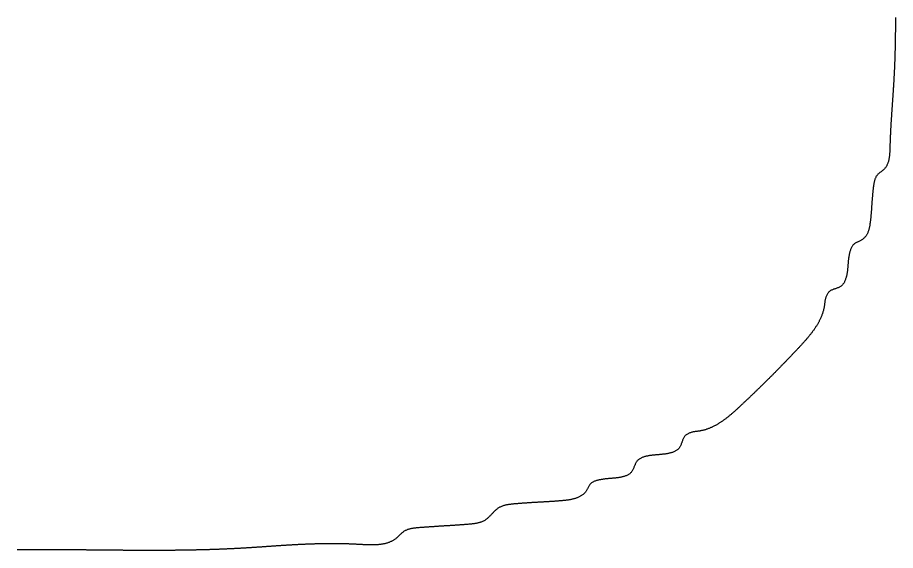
# Model space of a CAD drawing. Extents: x 40 to 225, y 4 to 261.
# Drawn here: x 158.36 to 184.44, y 5.98 to 21.81 of the extents above; entities that cross this region are included whole.
import ezdxf

# ---------------------------------------------------------------- set-up
doc = ezdxf.new("R2010")
doc.units = 0
doc.layers.get('0').update_dxf_attribs({"linetype": 'CONTINUOUS'})

msp = doc.modelspace()

# ---------------------------------------------------------------- linework, layer by layer
at = {"color": 7}
msp.add_polyline3d([(184.443, 21.8108, 0), (184.443, 21.791, 0), (184.443, 21.7712, 0), (184.443, 21.7514, 0), (184.443, 21.7316, 0), (184.443, 21.7118, 0), (184.442, 21.692, 0), (184.442, 21.6723, 0), (184.442, 21.6525, 0), (184.442, 21.6327, 0), (184.442, 21.6129, 0), (184.442, 21.5932, 0), (184.442, 21.5734, 0), (184.441, 21.5537, 0), (184.441, 21.5339, 0), (184.441, 21.5142, 0), (184.441, 21.4945, 0), (184.441, 21.4748, 0), (184.441, 21.4551, 0), (184.44, 21.4353, 0), (184.44, 21.4156, 0), (184.44, 21.3959, 0), (184.44, 21.3763, 0), (184.439, 21.3566, 0), (184.439, 21.3369, 0), (184.439, 21.3172, 0), (184.439, 21.2976, 0), (184.438, 21.2779, 0), (184.438, 21.2583, 0), (184.438, 21.2386, 0), (184.438, 21.219, 0), (184.437, 21.1994, 0), (184.437, 21.1798, 0), (184.437, 21.1602, 0), (184.436, 21.1406, 0), (184.436, 21.121, 0), (184.436, 21.1014, 0), (184.435, 21.0818, 0), (184.435, 21.0622, 0), (184.435, 21.0427, 0), (184.434, 21.0231, 0), (184.434, 21.0036, 0), (184.433, 20.984, 0), (184.433, 20.9645, 0), (184.433, 20.945, 0), (184.432, 20.9255, 0), (184.432, 20.906, 0), (184.431, 20.8865, 0), (184.431, 20.867, 0), (184.43, 20.8475, 0), (184.43, 20.828, 0), (184.429, 20.8086, 0), (184.429, 20.7891, 0), (184.428, 20.7697, 0), (184.428, 20.7503, 0), (184.427, 20.7308, 0), (184.427, 20.7114, 0), (184.426, 20.692, 0), (184.426, 20.6726, 0), (184.425, 20.6532, 0), (184.424, 20.6339, 0), (184.424, 20.6145, 0), (184.423, 20.5951, 0), (184.423, 20.5758, 0), (184.422, 20.5564, 0), (184.421, 20.5371, 0), (184.421, 20.5178, 0), (184.42, 20.4985, 0), (184.419, 20.4792, 0), (184.418, 20.4599, 0), (184.418, 20.4406, 0), (184.417, 20.4213, 0), (184.416, 20.4021, 0), (184.415, 20.3828, 0), (184.415, 20.3636, 0), (184.414, 20.3444, 0), (184.413, 20.3252, 0), (184.412, 20.306, 0), (184.411, 20.2868, 0), (184.411, 20.2676, 0), (184.41, 20.2484, 0), (184.409, 20.2293, 0), (184.408, 20.2101, 0), (184.407, 20.191, 0), (184.406, 20.1718, 0), (184.405, 20.1527, 0), (184.404, 20.1336, 0), (184.403, 20.1145, 0), (184.402, 20.0954, 0), (184.401, 20.0764, 0), (184.4, 20.0573, 0), (184.399, 20.0383, 0), (184.398, 20.0192, 0), (184.397, 20.0002, 0), (184.396, 19.9812, 0), (184.395, 19.9622, 0), (184.394, 19.9432, 0), (184.393, 19.9242, 0), (184.392, 19.9052, 0), (184.391, 19.8862, 0), (184.39, 19.8673, 0), (184.388, 19.8483, 0), (184.387, 19.8293, 0), (184.386, 19.8104, 0), (184.385, 19.7914, 0), (184.384, 19.7725, 0), (184.382, 19.7535, 0), (184.381, 19.7346, 0), (184.38, 19.7156, 0), (184.379, 19.6967, 0), (184.377, 19.6777, 0), (184.376, 19.6588, 0), (184.375, 19.6398, 0), (184.374, 19.6208, 0), (184.372, 19.6019, 0), (184.371, 19.5829, 0), (184.37, 19.5639, 0), (184.369, 19.545, 0), (184.367, 19.526, 0), (184.366, 19.507, 0), (184.365, 19.488, 0), (184.363, 19.469, 0), (184.362, 19.45, 0), (184.361, 19.4309, 0), (184.359, 19.4119, 0), (184.358, 19.3929, 0), (184.357, 19.3738, 0), (184.355, 19.3547, 0), (184.354, 19.3356, 0), (184.353, 19.3165, 0), (184.351, 19.2974, 0), (184.35, 19.2783, 0), (184.349, 19.2592, 0), (184.347, 19.24, 0), (184.346, 19.2208, 0), (184.345, 19.2016, 0), (184.343, 19.1824, 0), (184.342, 19.1632, 0), (184.341, 19.1439, 0), (184.339, 19.1247, 0), (184.338, 19.1054, 0), (184.337, 19.086, 0), (184.335, 19.0667, 0), (184.334, 19.0473, 0), (184.333, 19.028, 0), (184.331, 19.0086, 0), (184.33, 18.9891, 0), (184.329, 18.9697, 0), (184.328, 18.9502, 0), (184.326, 18.9307, 0), (184.325, 18.9111, 0), (184.324, 18.8915, 0), (184.322, 18.8719, 0), (184.321, 18.8523, 0), (184.32, 18.8326, 0), (184.319, 18.813, 0), (184.317, 18.7932, 0), (184.316, 18.7735, 0), (184.315, 18.7537, 0), (184.314, 18.7339, 0), (184.313, 18.714, 0), (184.311, 18.6941, 0), (184.31, 18.6742, 0), (184.309, 18.6542, 0), (184.308, 18.6342, 0), (184.307, 18.6142, 0), (184.306, 18.5941, 0), (184.304, 18.574, 0), (184.303, 18.5538, 0), (184.302, 18.5336, 0), (184.301, 18.5134, 0), (184.3, 18.4931, 0), (184.299, 18.4727, 0), (184.298, 18.4524, 0), (184.297, 18.432, 0), (184.296, 18.4115, 0), (184.295, 18.391, 0), (184.294, 18.3705, 0), (184.293, 18.3499, 0), (184.292, 18.3292, 0), (184.291, 18.3085, 0), (184.29, 18.2878, 0), (184.289, 18.267, 0), (184.288, 18.2461, 0), (184.287, 18.2253, 0), (184.287, 18.2043, 0), (184.286, 18.1833, 0), (184.285, 18.1623, 0), (184.284, 18.1412, 0), (184.283, 18.12, 0), (184.283, 18.0988, 0), (184.282, 18.0775, 0), (184.281, 18.0562, 0), (184.281, 18.0348, 0), (184.28, 18.0134, 0), (184.279, 17.9919, 0), (184.279, 17.9704, 0), (184.278, 17.9488, 0), (184.277, 17.9272, 0), (184.277, 17.9056, 0), (184.276, 17.884, 0), (184.275, 17.8624, 0), (184.274, 17.8409, 0), (184.273, 17.8194, 0), (184.272, 17.798, 0), (184.27, 17.7767, 0), (184.268, 17.7555, 0), (184.267, 17.7344, 0), (184.265, 17.7134, 0), (184.262, 17.6926, 0), (184.26, 17.6719, 0), (184.257, 17.6515, 0), (184.253, 17.6312, 0), (184.25, 17.6111, 0), (184.246, 17.5912, 0), (184.242, 17.5715, 0), (184.237, 17.5521, 0), (184.232, 17.533, 0), (184.226, 17.5142, 0), (184.22, 17.4956, 0), (184.214, 17.4774, 0), (184.207, 17.4594, 0), (184.199, 17.4419, 0), (184.191, 17.4246, 0), (184.183, 17.4078, 0), (184.174, 17.3913, 0), (184.164, 17.3752, 0), (184.154, 17.3596, 0), (184.143, 17.3443, 0), (184.131, 17.3295, 0), (184.119, 17.3152, 0), (184.106, 17.3014, 0), (184.092, 17.288, 0), (184.077, 17.2751, 0), (184.062, 17.2627, 0), (184.047, 17.2505, 0), (184.031, 17.2386, 0), (184.015, 17.2267, 0), (183.999, 17.2149, 0), (183.983, 17.203, 0), (183.967, 17.1908, 0), (183.952, 17.1784, 0), (183.937, 17.1655, 0), (183.923, 17.1521, 0), (183.909, 17.1381, 0), (183.897, 17.1234, 0), (183.886, 17.108, 0), (183.875, 17.092, 0), (183.865, 17.0755, 0), (183.856, 17.0584, 0), (183.848, 17.0408, 0), (183.841, 17.0227, 0), (183.834, 17.0042, 0), (183.828, 16.9853, 0), (183.822, 16.9661, 0), (183.817, 16.9466, 0), (183.812, 16.9268, 0), (183.808, 16.9068, 0), (183.804, 16.8866, 0), (183.8, 16.8663, 0), (183.797, 16.8458, 0), (183.794, 16.8253, 0), (183.791, 16.8047, 0), (183.788, 16.7842, 0), (183.786, 16.7637, 0), (183.783, 16.7433, 0), (183.781, 16.723, 0), (183.779, 16.7028, 0), (183.776, 16.6827, 0), (183.774, 16.6627, 0), (183.772, 16.6427, 0), (183.77, 16.6228, 0), (183.768, 16.603, 0), (183.766, 16.5832, 0), (183.764, 16.5635, 0), (183.762, 16.5439, 0), (183.76, 16.5243, 0), (183.759, 16.5047, 0), (183.757, 16.4852, 0), (183.755, 16.4658, 0), (183.753, 16.4463, 0), (183.752, 16.4269, 0), (183.75, 16.4076, 0), (183.749, 16.3882, 0), (183.747, 16.3689, 0), (183.746, 16.3496, 0), (183.744, 16.3303, 0), (183.743, 16.3111, 0), (183.742, 16.2918, 0), (183.74, 16.2725, 0), (183.739, 16.2532, 0), (183.737, 16.2339, 0), (183.736, 16.2146, 0), (183.735, 16.1953, 0), (183.733, 16.176, 0), (183.732, 16.1567, 0), (183.731, 16.1373, 0), (183.729, 16.1179, 0), (183.728, 16.0985, 0), (183.727, 16.0791, 0), (183.725, 16.0597, 0), (183.724, 16.0402, 0), (183.722, 16.0207, 0), (183.721, 16.0012, 0), (183.719, 15.9817, 0), (183.718, 15.9621, 0), (183.716, 15.9425, 0), (183.714, 15.9229, 0), (183.713, 15.9032, 0), (183.711, 15.8835, 0), (183.709, 15.8638, 0), (183.707, 15.8441, 0), (183.705, 15.8243, 0), (183.703, 15.8044, 0), (183.7, 15.7846, 0), (183.698, 15.7647, 0), (183.695, 15.7447, 0), (183.693, 15.7247, 0), (183.69, 15.7047, 0), (183.687, 15.6846, 0), (183.684, 15.6645, 0), (183.681, 15.6444, 0), (183.678, 15.6243, 0), (183.674, 15.6043, 0), (183.67, 15.5843, 0), (183.666, 15.5645, 0), (183.662, 15.5447, 0), (183.657, 15.5252, 0), (183.652, 15.5058, 0), (183.646, 15.4866, 0), (183.64, 15.4677, 0), (183.633, 15.449, 0), (183.626, 15.4306, 0), (183.619, 15.4125, 0), (183.611, 15.3948, 0), (183.602, 15.3774, 0), (183.592, 15.3604, 0), (183.582, 15.3439, 0), (183.572, 15.3278, 0), (183.56, 15.3121, 0), (183.548, 15.297, 0), (183.535, 15.2824, 0), (183.521, 15.2683, 0), (183.507, 15.2547, 0), (183.492, 15.2416, 0), (183.477, 15.229, 0), (183.461, 15.217, 0), (183.445, 15.2055, 0), (183.428, 15.1945, 0), (183.411, 15.184, 0), (183.393, 15.1741, 0), (183.375, 15.1648, 0), (183.357, 15.1559, 0), (183.339, 15.1473, 0), (183.32, 15.1389, 0), (183.302, 15.1304, 0), (183.284, 15.1217, 0), (183.267, 15.1127, 0), (183.25, 15.1032, 0), (183.233, 15.093, 0), (183.218, 15.0819, 0), (183.203, 15.0698, 0), (183.19, 15.0567, 0), (183.177, 15.0425, 0), (183.165, 15.0273, 0), (183.154, 15.0113, 0), (183.144, 14.9946, 0), (183.134, 14.9771, 0), (183.125, 14.959, 0), (183.117, 14.9404, 0), (183.11, 14.9213, 0), (183.103, 14.9019, 0), (183.097, 14.8822, 0), (183.091, 14.8624, 0), (183.086, 14.8424, 0), (183.081, 14.8224, 0), (183.076, 14.8025, 0), (183.072, 14.7826, 0), (183.068, 14.7628, 0), (183.064, 14.7431, 0), (183.06, 14.7235, 0), (183.057, 14.7039, 0), (183.054, 14.6843, 0), (183.052, 14.6648, 0), (183.049, 14.6453, 0), (183.047, 14.6259, 0), (183.044, 14.6065, 0), (183.042, 14.5871, 0), (183.04, 14.5677, 0), (183.039, 14.5484, 0), (183.037, 14.529, 0), (183.035, 14.5097, 0), (183.034, 14.4904, 0), (183.032, 14.471, 0), (183.03, 14.4517, 0), (183.029, 14.4323, 0), (183.027, 14.4129, 0), (183.026, 14.3935, 0), (183.024, 14.3741, 0), (183.022, 14.3547, 0), (183.02, 14.3352, 0), (183.018, 14.3158, 0), (183.016, 14.2963, 0), (183.014, 14.2768, 0), (183.011, 14.2572, 0), (183.008, 14.2377, 0), (183.005, 14.2181, 0), (183.002, 14.1985, 0), (182.998, 14.1789, 0), (182.995, 14.1593, 0), (182.99, 14.1396, 0), (182.986, 14.1199, 0), (182.981, 14.1002, 0), (182.976, 14.0805, 0), (182.97, 14.0609, 0), (182.964, 14.0413, 0), (182.957, 14.022, 0), (182.95, 14.003, 0), (182.943, 13.9843, 0), (182.934, 13.966, 0), (182.925, 13.9481, 0), (182.916, 13.9308, 0), (182.905, 13.9141, 0), (182.894, 13.8981, 0), (182.882, 13.8828, 0), (182.87, 13.8683, 0), (182.856, 13.8546, 0), (182.841, 13.8419, 0), (182.826, 13.83, 0), (182.81, 13.819, 0), (182.793, 13.8087, 0), (182.776, 13.7991, 0), (182.758, 13.7902, 0), (182.74, 13.7819, 0), (182.721, 13.7741, 0), (182.702, 13.7668, 0), (182.683, 13.7599, 0), (182.664, 13.7534, 0), (182.645, 13.7471, 0), (182.626, 13.7409, 0), (182.607, 13.7346, 0), (182.588, 13.728, 0), (182.569, 13.7209, 0), (182.551, 13.7132, 0), (182.534, 13.7047, 0), (182.517, 13.6953, 0), (182.501, 13.6847, 0), (182.486, 13.6728, 0), (182.472, 13.6598, 0), (182.458, 13.6456, 0), (182.445, 13.6305, 0), (182.434, 13.6144, 0), (182.423, 13.5976, 0), (182.412, 13.5802, 0), (182.403, 13.5621, 0), (182.394, 13.5436, 0), (182.386, 13.5247, 0), (182.379, 13.5056, 0), (182.373, 13.4863, 0), (182.367, 13.467, 0), (182.362, 13.4476, 0), (182.358, 13.4282, 0), (182.354, 13.4088, 0), (182.35, 13.3893, 0), (182.347, 13.3698, 0), (182.344, 13.3503, 0), (182.341, 13.3309, 0), (182.339, 13.3114, 0), (182.336, 13.292, 0), (182.334, 13.2727, 0), (182.331, 13.2534, 0), (182.328, 13.2341, 0), (182.325, 13.2149, 0), (182.322, 13.1959, 0), (182.318, 13.1769, 0), (182.314, 13.1579, 0), (182.31, 13.1391, 0), (182.305, 13.1203, 0), (182.301, 13.1016, 0), (182.296, 13.083, 0), (182.29, 13.0645, 0), (182.285, 13.0461, 0), (182.279, 13.0277, 0), (182.273, 13.0094, 0), (182.266, 12.9912, 0), (182.26, 12.973, 0), (182.253, 12.955, 0), (182.246, 12.937, 0), (182.239, 12.9191, 0), (182.231, 12.9012, 0), (182.223, 12.8834, 0), (182.215, 12.8657, 0), (182.207, 12.8481, 0), (182.199, 12.8305, 0), (182.19, 12.813, 0), (182.181, 12.7956, 0), (182.172, 12.7782, 0), (182.163, 12.7609, 0), (182.153, 12.7437, 0), (182.144, 12.7265, 0), (182.134, 12.7094, 0), (182.124, 12.6923, 0), (182.114, 12.6754, 0), (182.103, 12.6584, 0), (182.093, 12.6416, 0), (182.082, 12.6248, 0), (182.071, 12.6081, 0), (182.06, 12.5914, 0), (182.049, 12.5748, 0), (182.038, 12.5582, 0), (182.026, 12.5417, 0), (182.015, 12.5253, 0), (182.003, 12.5089, 0), (181.991, 12.4926, 0), (181.979, 12.4763, 0), (181.967, 12.4601, 0), (181.954, 12.4439, 0), (181.942, 12.4278, 0), (181.93, 12.4117, 0), (181.917, 12.3957, 0), (181.904, 12.3797, 0), (181.892, 12.3638, 0), (181.879, 12.348, 0), (181.866, 12.3321, 0), (181.853, 12.3164, 0), (181.839, 12.3007, 0), (181.826, 12.285, 0), (181.813, 12.2694, 0), (181.799, 12.2538, 0), (181.786, 12.2382, 0), (181.773, 12.2227, 0), (181.759, 12.2073, 0), (181.745, 12.1919, 0), (181.732, 12.1765, 0), (181.718, 12.1612, 0), (181.704, 12.1459, 0), (181.69, 12.1306, 0), (181.677, 12.1154, 0), (181.663, 12.1003, 0), (181.649, 12.0851, 0), (181.635, 12.07, 0), (181.621, 12.055, 0), (181.607, 12.0399, 0), (181.593, 12.025, 0), (181.579, 12.01, 0), (181.565, 11.9951, 0), (181.551, 11.9802, 0), (181.537, 11.9653, 0), (181.523, 11.9505, 0), (181.509, 11.9357, 0), (181.495, 11.9209, 0), (181.482, 11.9062, 0), (181.468, 11.8915, 0), (181.454, 11.8768, 0), (181.44, 11.8622, 0), (181.426, 11.8475, 0), (181.412, 11.8329, 0), (181.398, 11.8184, 0), (181.385, 11.8038, 0), (181.371, 11.7893, 0), (181.357, 11.7748, 0), (181.343, 11.7604, 0), (181.33, 11.7459, 0), (181.316, 11.7315, 0), (181.302, 11.7171, 0), (181.288, 11.7028, 0), (181.275, 11.6884, 0), (181.261, 11.6741, 0), (181.247, 11.6598, 0), (181.233, 11.6456, 0), (181.22, 11.6313, 0), (181.206, 11.6171, 0), (181.192, 11.6029, 0), (181.179, 11.5887, 0), (181.165, 11.5745, 0), (181.151, 11.5604, 0), (181.138, 11.5463, 0), (181.124, 11.5322, 0), (181.11, 11.5181, 0), (181.097, 11.504, 0), (181.083, 11.49, 0), (181.07, 11.476, 0), (181.056, 11.462, 0), (181.042, 11.448, 0), (181.029, 11.434, 0), (181.015, 11.42, 0), (181.001, 11.4061, 0), (180.988, 11.3921, 0), (180.974, 11.3782, 0), (180.96, 11.3643, 0), (180.947, 11.3504, 0), (180.933, 11.3366, 0), (180.92, 11.3227, 0), (180.906, 11.3089, 0), (180.892, 11.295, 0), (180.879, 11.2812, 0), (180.865, 11.2674, 0), (180.851, 11.2536, 0), (180.838, 11.2398, 0), (180.824, 11.2261, 0), (180.81, 11.2123, 0), (180.797, 11.1985, 0), (180.783, 11.1848, 0), (180.769, 11.1711, 0), (180.756, 11.1573, 0), (180.742, 11.1436, 0), (180.728, 11.1299, 0), (180.715, 11.1162, 0), (180.701, 11.1025, 0), (180.687, 11.0888, 0), (180.673, 11.0752, 0), (180.66, 11.0615, 0), (180.646, 11.0478, 0), (180.632, 11.0342, 0), (180.618, 11.0205, 0), (180.605, 11.0068, 0), (180.591, 10.9932, 0), (180.577, 10.9795, 0), (180.563, 10.9659, 0), (180.549, 10.9523, 0), (180.536, 10.9386, 0), (180.522, 10.925, 0), (180.508, 10.9114, 0), (180.494, 10.8977, 0), (180.48, 10.8841, 0), (180.466, 10.8705, 0), (180.452, 10.8568, 0), (180.438, 10.8432, 0), (180.424, 10.8296, 0), (180.41, 10.8159, 0), (180.396, 10.8023, 0), (180.382, 10.7887, 0), (180.368, 10.775, 0), (180.354, 10.7614, 0), (180.34, 10.7477, 0), (180.326, 10.7341, 0), (180.312, 10.7205, 0), (180.298, 10.7068, 0), (180.284, 10.6931, 0), (180.27, 10.6795, 0), (180.256, 10.6658, 0), (180.241, 10.6521, 0), (180.227, 10.6384, 0), (180.213, 10.6248, 0), (180.199, 10.6111, 0), (180.184, 10.5974, 0), (180.17, 10.5837, 0), (180.156, 10.5699, 0), (180.141, 10.5562, 0), (180.127, 10.5425, 0), (180.113, 10.5287, 0), (180.098, 10.515, 0), (180.084, 10.5012, 0), (180.069, 10.4874, 0), (180.055, 10.4736, 0), (180.04, 10.4598, 0), (180.026, 10.446, 0), (180.011, 10.4322, 0), (179.997, 10.4184, 0), (179.982, 10.4045, 0), (179.967, 10.3907, 0), (179.953, 10.3768, 0), (179.938, 10.3629, 0), (179.923, 10.349, 0), (179.908, 10.3351, 0), (179.894, 10.3212, 0), (179.879, 10.3072, 0), (179.864, 10.2933, 0), (179.849, 10.2793, 0), (179.834, 10.2654, 0), (179.819, 10.2514, 0), (179.804, 10.2374, 0), (179.789, 10.2235, 0), (179.774, 10.2096, 0), (179.759, 10.1957, 0), (179.744, 10.1818, 0), (179.728, 10.1679, 0), (179.713, 10.1541, 0), (179.698, 10.1403, 0), (179.683, 10.1266, 0), (179.667, 10.1129, 0), (179.652, 10.0992, 0), (179.636, 10.0856, 0), (179.621, 10.0721, 0), (179.605, 10.0586, 0), (179.59, 10.0452, 0), (179.574, 10.0318, 0), (179.559, 10.0186, 0), (179.543, 10.0054, 0), (179.527, 9.99223, 0), (179.511, 9.9792, 0), (179.496, 9.96625, 0), (179.48, 9.9534, 0), (179.464, 9.94065, 0), (179.448, 9.928, 0), (179.432, 9.91545, 0), (179.416, 9.90302, 0), (179.4, 9.8907, 0), (179.383, 9.8785, 0), (179.367, 9.86642, 0), (179.351, 9.85447, 0), (179.334, 9.84264, 0), (179.318, 9.83096, 0), (179.302, 9.81941, 0), (179.285, 9.808, 0), (179.268, 9.79675, 0), (179.252, 9.78564, 0), (179.235, 9.77469, 0), (179.218, 9.7639, 0), (179.201, 9.75327, 0), (179.185, 9.74281, 0), (179.168, 9.73253, 0), (179.151, 9.72241, 0), (179.134, 9.71248, 0), (179.116, 9.70274, 0), (179.099, 9.69318, 0), (179.082, 9.68381, 0), (179.065, 9.67465, 0), (179.047, 9.66568, 0), (179.03, 9.65692, 0), (179.012, 9.64836, 0), (178.995, 9.64002, 0), (178.977, 9.6319, 0), (178.959, 9.624, 0), (178.941, 9.61632, 0), (178.924, 9.60888, 0), (178.906, 9.60167, 0), (178.888, 9.59469, 0), (178.869, 9.58796, 0), (178.851, 9.58148, 0), (178.833, 9.57524, 0), (178.815, 9.56926, 0), (178.796, 9.56354, 0), (178.778, 9.55808, 0), (178.759, 9.55289, 0), (178.741, 9.54797, 0), (178.722, 9.54332, 0), (178.703, 9.53896, 0), (178.684, 9.53487, 0), (178.665, 9.53108, 0), (178.646, 9.52757, 0), (178.627, 9.52437, 0), (178.608, 9.52143, 0), (178.589, 9.51871, 0), (178.569, 9.51613, 0), (178.55, 9.5136, 0), (178.53, 9.51106, 0), (178.511, 9.50843, 0), (178.492, 9.50564, 0), (178.472, 9.50261, 0), (178.453, 9.49927, 0), (178.433, 9.49554, 0), (178.414, 9.49136, 0), (178.394, 9.48663, 0), (178.375, 9.4813, 0), (178.356, 9.47529, 0), (178.336, 9.46853, 0), (178.317, 9.46103, 0), (178.299, 9.45276, 0), (178.28, 9.44371, 0), (178.263, 9.43389, 0), (178.245, 9.42327, 0), (178.229, 9.41185, 0), (178.213, 9.39962, 0), (178.199, 9.38658, 0), (178.185, 9.3727, 0), (178.172, 9.35798, 0), (178.161, 9.34242, 0), (178.151, 9.32605, 0), (178.142, 9.30897, 0), (178.134, 9.29128, 0), (178.127, 9.27308, 0), (178.12, 9.25447, 0), (178.113, 9.23555, 0), (178.107, 9.21641, 0), (178.101, 9.19716, 0), (178.094, 9.17788, 0), (178.088, 9.15869, 0), (178.081, 9.13966, 0), (178.073, 9.12087, 0), (178.065, 9.1024, 0), (178.057, 9.08433, 0), (178.047, 9.06673, 0), (178.038, 9.04968, 0), (178.027, 9.03326, 0), (178.015, 9.01754, 0), (178.003, 9.00261, 0), (177.99, 8.98853, 0), (177.976, 8.97533, 0), (177.961, 8.96299, 0), (177.945, 8.95146, 0), (177.929, 8.9407, 0), (177.912, 8.93068, 0), (177.895, 8.92136, 0), (177.876, 8.91271, 0), (177.858, 8.90468, 0), (177.839, 8.89724, 0), (177.82, 8.89035, 0), (177.8, 8.88397, 0), (177.781, 8.87808, 0), (177.761, 8.87262, 0), (177.742, 8.86757, 0), (177.722, 8.86289, 0), (177.702, 8.85855, 0), (177.683, 8.85454, 0), (177.663, 8.85083, 0), (177.643, 8.84741, 0), (177.624, 8.84425, 0), (177.604, 8.84134, 0), (177.585, 8.83866, 0), (177.565, 8.83618, 0), (177.546, 8.83388, 0), (177.526, 8.83175, 0), (177.507, 8.82976, 0), (177.487, 8.82789, 0), (177.468, 8.82613, 0), (177.448, 8.82445, 0), (177.429, 8.82283, 0), (177.41, 8.82125, 0), (177.39, 8.8197, 0), (177.371, 8.81815, 0), (177.351, 8.81658, 0), (177.332, 8.81497, 0), (177.313, 8.81331, 0), (177.293, 8.81156, 0), (177.274, 8.80973, 0), (177.254, 8.80777, 0), (177.235, 8.80568, 0), (177.216, 8.80343, 0), (177.196, 8.80101, 0), (177.177, 8.79839, 0), (177.157, 8.79555, 0), (177.137, 8.79248, 0), (177.118, 8.78915, 0), (177.098, 8.78555, 0), (177.079, 8.78166, 0), (177.059, 8.77745, 0), (177.039, 8.77291, 0), (177.019, 8.76801, 0), (177, 8.76273, 0), (176.98, 8.75702, 0), (176.96, 8.75085, 0), (176.941, 8.74418, 0), (176.922, 8.73696, 0), (176.903, 8.72916, 0), (176.885, 8.72074, 0), (176.867, 8.71166, 0), (176.85, 8.70187, 0), (176.833, 8.69135, 0), (176.817, 8.68005, 0), (176.802, 8.66792, 0), (176.788, 8.65494, 0), (176.775, 8.64107, 0), (176.763, 8.62629, 0), (176.752, 8.6107, 0), (176.741, 8.59439, 0), (176.731, 8.57743, 0), (176.722, 8.55994, 0), (176.714, 8.54198, 0), (176.705, 8.52367, 0), (176.697, 8.50508, 0), (176.689, 8.4863, 0), (176.682, 8.46743, 0), (176.674, 8.44856, 0), (176.666, 8.42977, 0), (176.658, 8.41116, 0), (176.65, 8.39282, 0), (176.641, 8.37483, 0), (176.632, 8.3573, 0), (176.622, 8.3403, 0), (176.612, 8.32393, 0), (176.601, 8.30827, 0), (176.589, 8.29343, 0), (176.576, 8.27948, 0), (176.562, 8.26642, 0), (176.547, 8.25423, 0), (176.531, 8.24286, 0), (176.515, 8.23227, 0), (176.497, 8.22242, 0), (176.48, 8.21328, 0), (176.461, 8.20481, 0), (176.443, 8.19696, 0), (176.424, 8.18969, 0), (176.404, 8.18298, 0), (176.385, 8.17677, 0), (176.365, 8.17104, 0), (176.345, 8.16573, 0), (176.325, 8.16082, 0), (176.306, 8.15626, 0), (176.286, 8.15204, 0), (176.266, 8.14814, 0), (176.246, 8.14454, 0), (176.227, 8.14121, 0), (176.207, 8.13814, 0), (176.188, 8.1353, 0), (176.168, 8.13268, 0), (176.149, 8.13025, 0), (176.129, 8.12799, 0), (176.11, 8.12589, 0), (176.09, 8.12393, 0), (176.071, 8.12207, 0), (176.052, 8.12031, 0), (176.032, 8.11861, 0), (176.013, 8.11697, 0), (175.994, 8.11536, 0), (175.974, 8.11376, 0), (175.955, 8.11215, 0), (175.936, 8.11052, 0), (175.916, 8.10883, 0), (175.897, 8.10709, 0), (175.878, 8.10526, 0), (175.858, 8.10334, 0), (175.839, 8.1013, 0), (175.82, 8.09912, 0), (175.8, 8.0968, 0), (175.781, 8.0943, 0), (175.761, 8.09162, 0), (175.742, 8.08873, 0), (175.722, 8.08563, 0), (175.702, 8.08228, 0), (175.683, 8.07867, 0), (175.663, 8.07479, 0), (175.643, 8.07062, 0), (175.623, 8.06614, 0), (175.603, 8.06132, 0), (175.583, 8.05614, 0), (175.563, 8.05052, 0), (175.543, 8.04443, 0), (175.523, 8.03781, 0), (175.504, 8.03062, 0), (175.485, 8.0228, 0), (175.467, 8.0143, 0), (175.449, 8.00507, 0), (175.432, 7.99506, 0), (175.416, 7.98423, 0), (175.401, 7.97251, 0), (175.387, 7.95986, 0), (175.373, 7.94622, 0), (175.361, 7.93156, 0), (175.35, 7.91592, 0), (175.34, 7.89947, 0), (175.331, 7.88235, 0), (175.322, 7.86473, 0), (175.313, 7.84677, 0), (175.305, 7.82863, 0), (175.296, 7.81047, 0), (175.288, 7.79245, 0), (175.278, 7.77473, 0), (175.268, 7.75747, 0), (175.257, 7.74078, 0), (175.246, 7.72468, 0), (175.233, 7.70915, 0), (175.22, 7.69419, 0), (175.206, 7.6798, 0), (175.192, 7.66598, 0), (175.177, 7.65271, 0), (175.162, 7.64, 0), (175.146, 7.62784, 0), (175.13, 7.61622, 0), (175.113, 7.60514, 0), (175.096, 7.5946, 0), (175.079, 7.58459, 0), (175.062, 7.57511, 0), (175.044, 7.56614, 0), (175.026, 7.55766, 0), (175.008, 7.54966, 0), (174.99, 7.54212, 0), (174.972, 7.53501, 0), (174.953, 7.52833, 0), (174.935, 7.52206, 0), (174.916, 7.51617, 0), (174.897, 7.51064, 0), (174.878, 7.50547, 0), (174.859, 7.50064, 0), (174.84, 7.49612, 0), (174.82, 7.49189, 0), (174.801, 7.48795, 0), (174.781, 7.48427, 0), (174.762, 7.48083, 0), (174.742, 7.47763, 0), (174.722, 7.47462, 0), (174.702, 7.47182, 0), (174.683, 7.46918, 0), (174.663, 7.4667, 0), (174.643, 7.46436, 0), (174.623, 7.46213, 0), (174.603, 7.46001, 0), (174.583, 7.45798, 0), (174.563, 7.45601, 0), (174.543, 7.45409, 0), (174.523, 7.45223, 0), (174.504, 7.45042, 0), (174.484, 7.44866, 0), (174.464, 7.44695, 0), (174.444, 7.44528, 0), (174.424, 7.44366, 0), (174.405, 7.44208, 0), (174.385, 7.44054, 0), (174.365, 7.43904, 0), (174.345, 7.43757, 0), (174.326, 7.43614, 0), (174.306, 7.43475, 0), (174.286, 7.43339, 0), (174.266, 7.43206, 0), (174.247, 7.43076, 0), (174.227, 7.42948, 0), (174.207, 7.42823, 0), (174.188, 7.42701, 0), (174.168, 7.4258, 0), (174.149, 7.42462, 0), (174.129, 7.42345, 0), (174.109, 7.42231, 0), (174.09, 7.42117, 0), (174.07, 7.42005, 0), (174.051, 7.41895, 0), (174.031, 7.41785, 0), (174.012, 7.41676, 0), (173.992, 7.41568, 0), (173.973, 7.4146, 0), (173.953, 7.41353, 0), (173.934, 7.41246, 0), (173.914, 7.41139, 0), (173.895, 7.41031, 0), (173.875, 7.40924, 0), (173.856, 7.40815, 0), (173.836, 7.40706, 0), (173.817, 7.40597, 0), (173.798, 7.40486, 0), (173.778, 7.40375, 0), (173.759, 7.40263, 0), (173.739, 7.4015, 0), (173.72, 7.40035, 0), (173.701, 7.3992, 0), (173.681, 7.39804, 0), (173.662, 7.39686, 0), (173.642, 7.39567, 0), (173.623, 7.39447, 0), (173.603, 7.39325, 0), (173.584, 7.39202, 0), (173.564, 7.39077, 0), (173.545, 7.38951, 0), (173.525, 7.38823, 0), (173.506, 7.38693, 0), (173.486, 7.38562, 0), (173.467, 7.38429, 0), (173.447, 7.38294, 0), (173.427, 7.38157, 0), (173.408, 7.38018, 0), (173.388, 7.37877, 0), (173.368, 7.37733, 0), (173.349, 7.37588, 0), (173.329, 7.3744, 0), (173.309, 7.3729, 0), (173.289, 7.37138, 0), (173.269, 7.36983, 0), (173.249, 7.36826, 0), (173.229, 7.36666, 0), (173.209, 7.36504, 0), (173.189, 7.36338, 0), (173.169, 7.36171, 0), (173.149, 7.36, 0), (173.128, 7.35826, 0), (173.108, 7.35647, 0), (173.088, 7.35461, 0), (173.067, 7.35264, 0), (173.047, 7.35056, 0), (173.027, 7.34834, 0), (173.006, 7.34595, 0), (172.986, 7.34337, 0), (172.966, 7.34059, 0), (172.946, 7.33756, 0), (172.926, 7.33428, 0), (172.906, 7.33073, 0), (172.887, 7.32687, 0), (172.867, 7.32268, 0), (172.848, 7.31815, 0), (172.829, 7.31324, 0), (172.81, 7.30795, 0), (172.791, 7.30223, 0), (172.772, 7.29608, 0), (172.754, 7.28947, 0), (172.736, 7.28237, 0), (172.718, 7.27476, 0), (172.701, 7.26662, 0), (172.684, 7.25793, 0), (172.667, 7.24866, 0), (172.65, 7.2388, 0), (172.634, 7.22831, 0), (172.618, 7.21722, 0), (172.603, 7.20556, 0), (172.588, 7.19338, 0), (172.573, 7.18073, 0), (172.558, 7.16767, 0), (172.544, 7.15423, 0), (172.529, 7.14046, 0), (172.515, 7.12641, 0), (172.501, 7.11213, 0), (172.488, 7.09767, 0), (172.474, 7.08307, 0), (172.46, 7.06839, 0), (172.446, 7.05366, 0), (172.433, 7.03894, 0), (172.419, 7.02427, 0), (172.405, 7.0097, 0), (172.391, 6.99529, 0), (172.377, 6.98106, 0), (172.363, 6.96709, 0), (172.349, 6.9534, 0), (172.334, 6.94005, 0), (172.32, 6.92709, 0), (172.305, 6.91455, 0), (172.289, 6.9025, 0), (172.274, 6.89098, 0), (172.258, 6.88004, 0), (172.242, 6.86971, 0), (172.225, 6.85999, 0), (172.208, 6.85087, 0), (172.191, 6.84231, 0), (172.174, 6.83431, 0), (172.156, 6.82682, 0), (172.138, 6.81984, 0), (172.119, 6.81334, 0), (172.101, 6.80729, 0), (172.082, 6.80168, 0), (172.063, 6.79648, 0), (172.044, 6.79166, 0), (172.024, 6.78721, 0), (172.005, 6.78311, 0), (171.985, 6.77933, 0), (171.965, 6.77584, 0), (171.945, 6.77263, 0), (171.925, 6.76967, 0), (171.905, 6.76694, 0), (171.885, 6.76442, 0), (171.864, 6.76208, 0), (171.844, 6.75991, 0), (171.824, 6.75787, 0), (171.803, 6.75596, 0), (171.783, 6.75413, 0), (171.763, 6.75238, 0), (171.743, 6.75068, 0), (171.722, 6.74901, 0), (171.702, 6.74737, 0), (171.682, 6.74576, 0), (171.662, 6.74418, 0), (171.642, 6.74263, 0), (171.622, 6.74111, 0), (171.602, 6.73961, 0), (171.582, 6.73814, 0), (171.562, 6.73669, 0), (171.542, 6.73526, 0), (171.522, 6.73385, 0), (171.503, 6.73247, 0), (171.483, 6.7311, 0), (171.463, 6.72975, 0), (171.444, 6.72842, 0), (171.424, 6.72711, 0), (171.404, 6.72581, 0), (171.385, 6.72453, 0), (171.365, 6.72326, 0), (171.346, 6.722, 0), (171.326, 6.72075, 0), (171.307, 6.71951, 0), (171.287, 6.71829, 0), (171.268, 6.71707, 0), (171.248, 6.71585, 0), (171.229, 6.71465, 0), (171.209, 6.71344, 0), (171.19, 6.71225, 0), (171.171, 6.71105, 0), (171.151, 6.70986, 0), (171.132, 6.70866, 0), (171.113, 6.70747, 0), (171.093, 6.70627, 0), (171.074, 6.70508, 0), (171.055, 6.70387, 0), (171.035, 6.70267, 0), (171.016, 6.70146, 0), (170.997, 6.70024, 0), (170.977, 6.69902, 0), (170.958, 6.69779, 0), (170.939, 6.69656, 0), (170.919, 6.69531, 0), (170.9, 6.69407, 0), (170.881, 6.69281, 0), (170.861, 6.69155, 0), (170.842, 6.69029, 0), (170.823, 6.68901, 0), (170.803, 6.68773, 0), (170.784, 6.68645, 0), (170.764, 6.68515, 0), (170.745, 6.68385, 0), (170.725, 6.68254, 0), (170.706, 6.68122, 0), (170.686, 6.6799, 0), (170.667, 6.67856, 0), (170.647, 6.67722, 0), (170.628, 6.67587, 0), (170.608, 6.67451, 0), (170.588, 6.67315, 0), (170.568, 6.67177, 0), (170.549, 6.67039, 0), (170.529, 6.669, 0), (170.509, 6.6676, 0), (170.489, 6.66619, 0), (170.469, 6.66477, 0), (170.449, 6.66334, 0), (170.429, 6.6619, 0), (170.409, 6.66045, 0), (170.389, 6.65899, 0), (170.369, 6.65753, 0), (170.348, 6.65605, 0), (170.328, 6.65456, 0), (170.308, 6.65306, 0), (170.287, 6.65152, 0), (170.267, 6.64993, 0), (170.246, 6.64824, 0), (170.226, 6.64644, 0), (170.205, 6.64449, 0), (170.185, 6.64238, 0), (170.165, 6.64007, 0), (170.144, 6.63754, 0), (170.124, 6.63476, 0), (170.104, 6.63171, 0), (170.084, 6.62835, 0), (170.064, 6.62466, 0), (170.045, 6.62062, 0), (170.025, 6.61619, 0), (170.006, 6.61135, 0), (169.987, 6.60607, 0), (169.968, 6.60033, 0), (169.95, 6.5941, 0), (169.932, 6.58736, 0), (169.914, 6.58007, 0), (169.896, 6.5722, 0), (169.879, 6.56374, 0), (169.862, 6.55466, 0), (169.845, 6.54492, 0), (169.829, 6.53451, 0), (169.813, 6.52339, 0), (169.798, 6.51159, 0), (169.783, 6.49919, 0), (169.768, 6.48629, 0), (169.753, 6.47297, 0), (169.739, 6.45933, 0), (169.725, 6.44545, 0), (169.711, 6.43143, 0), (169.697, 6.41737, 0), (169.683, 6.40334, 0), (169.668, 6.38944, 0), (169.654, 6.37576, 0), (169.64, 6.36239, 0), (169.625, 6.34943, 0), (169.61, 6.33694, 0), (169.595, 6.32493, 0), (169.58, 6.31339, 0), (169.564, 6.30232, 0), (169.549, 6.2917, 0), (169.533, 6.28153, 0), (169.516, 6.27179, 0), (169.5, 6.26249, 0), (169.483, 6.2536, 0), (169.467, 6.24513, 0), (169.449, 6.23705, 0), (169.432, 6.22938, 0), (169.415, 6.22209, 0), (169.397, 6.21517, 0), (169.379, 6.20863, 0), (169.361, 6.20244, 0), (169.343, 6.19661, 0), (169.325, 6.19112, 0), (169.306, 6.18596, 0), (169.288, 6.18113, 0), (169.269, 6.17662, 0), (169.25, 6.17241, 0), (169.231, 6.16851, 0), (169.211, 6.16489, 0), (169.192, 6.16156, 0), (169.172, 6.15851, 0), (169.153, 6.15571, 0), (169.133, 6.15318, 0), (169.113, 6.1509, 0), (169.093, 6.14885, 0), (169.073, 6.14703, 0), (169.052, 6.14544, 0), (169.032, 6.14406, 0), (169.012, 6.14289, 0), (168.991, 6.14192, 0), (168.97, 6.14113, 0), (168.95, 6.14052, 0), (168.929, 6.14008, 0), (168.908, 6.13981, 0), (168.887, 6.13969, 0), (168.866, 6.13971, 0), (168.845, 6.13988, 0), (168.824, 6.14017, 0), (168.803, 6.14058, 0), (168.782, 6.1411, 0), (168.76, 6.14172, 0), (168.739, 6.14243, 0), (168.718, 6.14324, 0), (168.696, 6.14411, 0), (168.675, 6.14506, 0), (168.653, 6.14607, 0), (168.632, 6.14712, 0), (168.611, 6.14822, 0), (168.589, 6.14935, 0), (168.568, 6.15051, 0), (168.546, 6.15168, 0), (168.525, 6.15286, 0), (168.503, 6.15404, 0), (168.482, 6.15521, 0), (168.461, 6.15637, 0), (168.439, 6.15749, 0), (168.418, 6.15858, 0), (168.397, 6.15964, 0), (168.375, 6.16066, 0), (168.354, 6.16165, 0), (168.333, 6.1626, 0), (168.312, 6.16351, 0), (168.291, 6.16439, 0), (168.27, 6.16524, 0), (168.249, 6.16605, 0), (168.227, 6.16683, 0), (168.206, 6.16758, 0), (168.185, 6.16829, 0), (168.164, 6.16897, 0), (168.144, 6.16962, 0), (168.123, 6.17023, 0), (168.102, 6.17081, 0), (168.081, 6.17136, 0), (168.06, 6.17188, 0), (168.039, 6.17237, 0), (168.019, 6.17283, 0), (167.998, 6.17325, 0), (167.977, 6.17365, 0), (167.956, 6.17401, 0), (167.936, 6.17435, 0), (167.915, 6.17465, 0), (167.895, 6.17493, 0), (167.874, 6.17518, 0), (167.853, 6.1754, 0), (167.833, 6.17559, 0), (167.812, 6.17575, 0), (167.792, 6.17588, 0), (167.771, 6.17599, 0), (167.751, 6.17606, 0), (167.731, 6.17611, 0), (167.71, 6.17614, 0), (167.69, 6.17614, 0), (167.669, 6.17611, 0), (167.649, 6.17605, 0), (167.629, 6.17597, 0), (167.609, 6.17586, 0), (167.588, 6.17573, 0), (167.568, 6.17557, 0), (167.548, 6.17539, 0), (167.528, 6.17518, 0), (167.508, 6.17495, 0), (167.487, 6.1747, 0), (167.467, 6.17442, 0), (167.447, 6.17411, 0), (167.427, 6.17379, 0), (167.407, 6.17344, 0), (167.387, 6.17307, 0), (167.367, 6.17268, 0), (167.347, 6.17226, 0), (167.327, 6.17182, 0), (167.307, 6.17136, 0), (167.287, 6.17088, 0), (167.267, 6.17038, 0), (167.248, 6.16986, 0), (167.228, 6.16932, 0), (167.208, 6.16875, 0), (167.188, 6.16817, 0), (167.168, 6.16757, 0), (167.148, 6.16695, 0), (167.129, 6.16631, 0), (167.109, 6.16565, 0), (167.089, 6.16497, 0), (167.069, 6.16427, 0), (167.05, 6.16356, 0), (167.03, 6.16282, 0), (167.01, 6.16207, 0), (166.991, 6.1613, 0), (166.971, 6.16052, 0), (166.951, 6.15972, 0), (166.932, 6.1589, 0), (166.912, 6.15807, 0), (166.893, 6.15722, 0), (166.873, 6.15635, 0), (166.853, 6.15547, 0), (166.834, 6.15458, 0), (166.814, 6.15367, 0), (166.795, 6.15274, 0), (166.775, 6.1518, 0), (166.756, 6.15085, 0), (166.736, 6.14988, 0), (166.717, 6.1489, 0), (166.698, 6.1479, 0), (166.678, 6.1469, 0), (166.659, 6.14588, 0), (166.639, 6.14485, 0), (166.62, 6.1438, 0), (166.601, 6.14275, 0), (166.581, 6.14168, 0), (166.562, 6.1406, 0), (166.542, 6.13951, 0), (166.523, 6.13841, 0), (166.504, 6.1373, 0), (166.485, 6.13618, 0), (166.465, 6.13504, 0), (166.446, 6.1339, 0), (166.427, 6.13275, 0), (166.407, 6.13159, 0), (166.388, 6.13042, 0), (166.369, 6.12925, 0), (166.35, 6.12806, 0), (166.33, 6.12687, 0), (166.311, 6.12567, 0), (166.292, 6.12446, 0), (166.273, 6.12324, 0), (166.254, 6.12202, 0), (166.234, 6.12079, 0), (166.215, 6.11955, 0), (166.196, 6.11831, 0), (166.177, 6.11706, 0), (166.158, 6.11581, 0), (166.139, 6.11455, 0), (166.119, 6.11328, 0), (166.1, 6.11201, 0), (166.081, 6.11074, 0), (166.062, 6.10946, 0), (166.043, 6.10818, 0), (166.024, 6.10689, 0), (166.005, 6.1056, 0), (165.986, 6.10431, 0), (165.967, 6.10301, 0), (165.947, 6.10171, 0), (165.928, 6.10041, 0), (165.909, 6.09911, 0), (165.89, 6.09781, 0), (165.871, 6.0965, 0), (165.852, 6.09519, 0), (165.833, 6.09388, 0), (165.814, 6.09257, 0), (165.795, 6.09126, 0), (165.776, 6.08995, 0), (165.757, 6.08864, 0), (165.738, 6.08733, 0), (165.719, 6.08602, 0), (165.7, 6.08471, 0), (165.68, 6.0834, 0), (165.661, 6.0821, 0), (165.642, 6.08079, 0), (165.623, 6.07949, 0), (165.604, 6.07819, 0), (165.585, 6.07689, 0), (165.566, 6.0756, 0), (165.547, 6.0743, 0), (165.528, 6.07302, 0), (165.509, 6.07173, 0), (165.49, 6.07045, 0), (165.471, 6.06917, 0), (165.452, 6.0679, 0), (165.433, 6.06663, 0), (165.414, 6.06536, 0), (165.395, 6.0641, 0), (165.376, 6.06285, 0), (165.357, 6.0616, 0), (165.338, 6.06036, 0), (165.319, 6.05913, 0), (165.3, 6.0579, 0), (165.28, 6.05667, 0), (165.261, 6.05546, 0), (165.242, 6.05425, 0), (165.223, 6.05305, 0), (165.204, 6.05186, 0), (165.185, 6.05067, 0), (165.166, 6.0495, 0), (165.147, 6.04833, 0), (165.128, 6.04717, 0), (165.109, 6.04602, 0), (165.09, 6.04488, 0), (165.071, 6.04375, 0), (165.051, 6.04263, 0), (165.032, 6.04152, 0), (165.013, 6.04042, 0), (164.994, 6.03934, 0), (164.975, 6.03826, 0), (164.956, 6.03719, 0), (164.937, 6.03614, 0), (164.918, 6.03509, 0), (164.898, 6.03406, 0), (164.879, 6.03304, 0), (164.86, 6.03203, 0), (164.841, 6.03103, 0), (164.822, 6.03004, 0), (164.802, 6.02907, 0), (164.783, 6.0281, 0), (164.764, 6.02715, 0), (164.745, 6.0262, 0), (164.726, 6.02527, 0), (164.706, 6.02434, 0), (164.687, 6.02343, 0), (164.668, 6.02253, 0), (164.649, 6.02164, 0), (164.629, 6.02076, 0), (164.61, 6.01989, 0), (164.591, 6.01903, 0), (164.572, 6.01818, 0), (164.552, 6.01734, 0), (164.533, 6.01651, 0), (164.514, 6.01569, 0), (164.495, 6.01488, 0), (164.475, 6.01408, 0), (164.456, 6.0133, 0), (164.437, 6.01252, 0), (164.417, 6.01175, 0), (164.398, 6.01099, 0), (164.379, 6.01024, 0), (164.359, 6.0095, 0), (164.34, 6.00877, 0), (164.321, 6.00805, 0), (164.301, 6.00734, 0), (164.282, 6.00664, 0), (164.263, 6.00595, 0), (164.243, 6.00527, 0), (164.224, 6.0046, 0), (164.205, 6.00394, 0), (164.185, 6.00328, 0), (164.166, 6.00264, 0), (164.147, 6.002, 0), (164.127, 6.00138, 0), (164.108, 6.00076, 0), (164.088, 6.00015, 0), (164.069, 5.99955, 0), (164.05, 5.99896, 0), (164.03, 5.99838, 0), (164.011, 5.99781, 0), (163.991, 5.99725, 0), (163.972, 5.9967, 0), (163.952, 5.99615, 0), (163.933, 5.99561, 0), (163.913, 5.99508, 0), (163.894, 5.99457, 0), (163.875, 5.99405, 0), (163.855, 5.99355, 0), (163.836, 5.99306, 0), (163.816, 5.99257, 0), (163.797, 5.99209, 0), (163.777, 5.99162, 0), (163.758, 5.99116, 0), (163.738, 5.99071, 0), (163.719, 5.99026, 0), (163.699, 5.98983, 0), (163.68, 5.9894, 0), (163.66, 5.98898, 0), (163.641, 5.98856, 0), (163.621, 5.98816, 0), (163.602, 5.98776, 0), (163.582, 5.98737, 0), (163.563, 5.98699, 0), (163.543, 5.98662, 0), (163.524, 5.98625, 0), (163.504, 5.98589, 0), (163.484, 5.98554, 0), (163.465, 5.98519, 0), (163.445, 5.98486, 0), (163.426, 5.98453, 0), (163.406, 5.9842, 0), (163.387, 5.98389, 0), (163.367, 5.98358, 0), (163.348, 5.98328, 0), (163.328, 5.98299, 0), (163.308, 5.9827, 0), (163.289, 5.98242, 0), (163.269, 5.98215, 0), (163.25, 5.98188, 0), (163.23, 5.98162, 0), (163.21, 5.98137, 0), (163.191, 5.98112, 0), (163.171, 5.98089, 0), (163.151, 5.98065, 0), (163.132, 5.98043, 0), (163.112, 5.98021, 0), (163.093, 5.98, 0), (163.073, 5.97979, 0), (163.053, 5.97959, 0), (163.034, 5.9794, 0), (163.014, 5.97921, 0), (162.994, 5.97903, 0), (162.975, 5.97885, 0), (162.955, 5.97868, 0), (162.935, 5.97852, 0), (162.916, 5.97836, 0), (162.896, 5.97821, 0), (162.876, 5.97807, 0), (162.857, 5.97793, 0), (162.837, 5.97779, 0), (162.817, 5.97767, 0), (162.798, 5.97754, 0), (162.778, 5.97743, 0), (162.758, 5.97732, 0), (162.739, 5.97721, 0), (162.719, 5.97711, 0), (162.699, 5.97702, 0), (162.68, 5.97693, 0), (162.66, 5.97685, 0), (162.64, 5.97677, 0), (162.62, 5.97669, 0), (162.601, 5.97663, 0), (162.581, 5.97656, 0), (162.561, 5.97651, 0), (162.541, 5.97645, 0), (162.522, 5.97641, 0), (162.502, 5.97636, 0), (162.482, 5.97633, 0), (162.463, 5.97629, 0), (162.443, 5.97627, 0), (162.423, 5.97624, 0), (162.403, 5.97622, 0), (162.384, 5.97621, 0), (162.364, 5.9762, 0), (162.344, 5.97619, 0), (162.324, 5.97619, 0), (162.304, 5.9762, 0), (162.285, 5.97621, 0), (162.265, 5.97622, 0), (162.245, 5.97624, 0), (162.225, 5.97626, 0), (162.206, 5.97628, 0), (162.186, 5.97631, 0), (162.166, 5.97634, 0), (162.146, 5.97638, 0), (162.126, 5.97642, 0), (162.107, 5.97647, 0), (162.087, 5.97652, 0), (162.067, 5.97657, 0), (162.047, 5.97663, 0), (162.027, 5.97669, 0), (162.008, 5.97675, 0), (161.988, 5.97682, 0), (161.968, 5.97689, 0), (161.948, 5.97697, 0), (161.928, 5.97704, 0), (161.909, 5.97713, 0), (161.889, 5.97721, 0), (161.869, 5.9773, 0), (161.849, 5.97739, 0), (161.829, 5.97749, 0), (161.809, 5.97758, 0), (161.79, 5.97768, 0), (161.77, 5.97779, 0), (161.75, 5.9779, 0), (161.73, 5.97801, 0), (161.71, 5.97812, 0), (161.69, 5.97823, 0), (161.671, 5.97835, 0), (161.651, 5.97847, 0), (161.631, 5.9786, 0), (161.611, 5.97872, 0), (161.591, 5.97885, 0), (161.571, 5.97898, 0), (161.551, 5.97912, 0), (161.532, 5.97926, 0), (161.512, 5.97939, 0), (161.492, 5.97954, 0), (161.472, 5.97968, 0), (161.452, 5.97982, 0), (161.432, 5.97997, 0), (161.412, 5.98012, 0), (161.393, 5.98027, 0), (161.373, 5.98043, 0), (161.353, 5.98059, 0), (161.333, 5.98074, 0), (161.313, 5.9809, 0), (161.293, 5.98106, 0), (161.273, 5.98123, 0), (161.253, 5.98139, 0), (161.234, 5.98156, 0), (161.214, 5.98173, 0), (161.194, 5.9819, 0), (161.174, 5.98207, 0), (161.154, 5.98224, 0), (161.134, 5.98242, 0), (161.114, 5.98259, 0), (161.094, 5.98277, 0), (161.074, 5.98295, 0), (161.055, 5.98313, 0), (161.035, 5.98331, 0), (161.015, 5.98349, 0), (160.995, 5.98367, 0), (160.975, 5.98386, 0), (160.955, 5.98404, 0), (160.935, 5.98423, 0), (160.915, 5.98442, 0), (160.895, 5.9846, 0), (160.875, 5.98479, 0), (160.856, 5.98498, 0), (160.836, 5.98517, 0), (160.816, 5.98536, 0), (160.796, 5.98555, 0), (160.776, 5.98574, 0), (160.756, 5.98593, 0), (160.736, 5.98613, 0), (160.716, 5.98632, 0), (160.696, 5.98651, 0), (160.676, 5.9867, 0), (160.656, 5.9869, 0), (160.637, 5.98709, 0), (160.617, 5.98728, 0), (160.597, 5.98748, 0), (160.577, 5.98767, 0), (160.557, 5.98786, 0), (160.537, 5.98806, 0), (160.517, 5.98825, 0), (160.497, 5.98844, 0), (160.477, 5.98863, 0), (160.457, 5.98883, 0), (160.437, 5.98902, 0), (160.417, 5.98921, 0), (160.398, 5.9894, 0), (160.378, 5.98959, 0), (160.358, 5.98978, 0), (160.338, 5.98997, 0), (160.318, 5.99016, 0), (160.298, 5.99034, 0), (160.278, 5.99053, 0), (160.258, 5.99072, 0), (160.238, 5.9909, 0), (160.218, 5.99109, 0), (160.198, 5.99127, 0), (160.178, 5.99145, 0), (160.159, 5.99163, 0), (160.139, 5.99181, 0), (160.119, 5.99199, 0), (160.099, 5.99217, 0), (160.079, 5.99235, 0), (160.059, 5.99252, 0), (160.039, 5.99269, 0), (160.019, 5.99287, 0), (159.999, 5.99304, 0), (159.979, 5.99321, 0), (159.959, 5.99337, 0), (159.939, 5.99354, 0), (159.919, 5.9937, 0), (159.9, 5.99387, 0), (159.88, 5.99403, 0), (159.86, 5.99418, 0), (159.84, 5.99434, 0), (159.82, 5.9945, 0), (159.8, 5.99465, 0), (159.78, 5.9948, 0), (159.76, 5.99495, 0), (159.74, 5.99509, 0), (159.72, 5.99524, 0), (159.7, 5.99538, 0), (159.68, 5.99552, 0), (159.661, 5.99566, 0), (159.641, 5.99579, 0), (159.621, 5.99593, 0), (159.601, 5.99606, 0), (159.581, 5.99618, 0), (159.561, 5.99631, 0), (159.541, 5.99643, 0), (159.521, 5.99655, 0), (159.501, 5.99666, 0), (159.481, 5.99678, 0), (159.461, 5.99689, 0), (159.441, 5.997, 0), (159.422, 5.9971, 0), (159.402, 5.9972, 0), (159.382, 5.9973, 0), (159.362, 5.9974, 0), (159.342, 5.99749, 0), (159.322, 5.99758, 0), (159.302, 5.99767, 0), (159.282, 5.99775, 0), (159.262, 5.99783, 0), (159.242, 5.99791, 0), (159.223, 5.99799, 0), (159.203, 5.99806, 0), (159.183, 5.99813, 0), (159.163, 5.9982, 0), (159.143, 5.99826, 0), (159.123, 5.99832, 0), (159.103, 5.99838, 0), (159.083, 5.99844, 0), (159.063, 5.99849, 0), (159.044, 5.99854, 0), (159.024, 5.99859, 0), (159.004, 5.99864, 0), (158.984, 5.99868, 0), (158.964, 5.99872, 0), (158.944, 5.99876, 0), (158.924, 5.9988, 0), (158.904, 5.99884, 0), (158.884, 5.99887, 0), (158.865, 5.9989, 0), (158.845, 5.99893, 0), (158.825, 5.99896, 0), (158.805, 5.99898, 0), (158.785, 5.999, 0), (158.765, 5.99902, 0), (158.745, 5.99904, 0), (158.726, 5.99906, 0), (158.706, 5.99907, 0), (158.686, 5.99908, 0), (158.666, 5.9991, 0), (158.646, 5.99911, 0), (158.626, 5.99911, 0), (158.606, 5.99912, 0), (158.586, 5.99912, 0), (158.567, 5.99913, 0), (158.547, 5.99913, 0), (158.527, 5.99913, 0), (158.507, 5.99912, 0), (158.487, 5.99912, 0), (158.467, 5.99911, 0), (158.447, 5.99911, 0), (158.428, 5.9991, 0), (158.408, 5.99909, 0), (158.388, 5.99908, 0), (158.368, 5.99907, 0), (158.348, 5.99906, 0)], dxfattribs=at)

doc.saveas('drawing.dxf')
